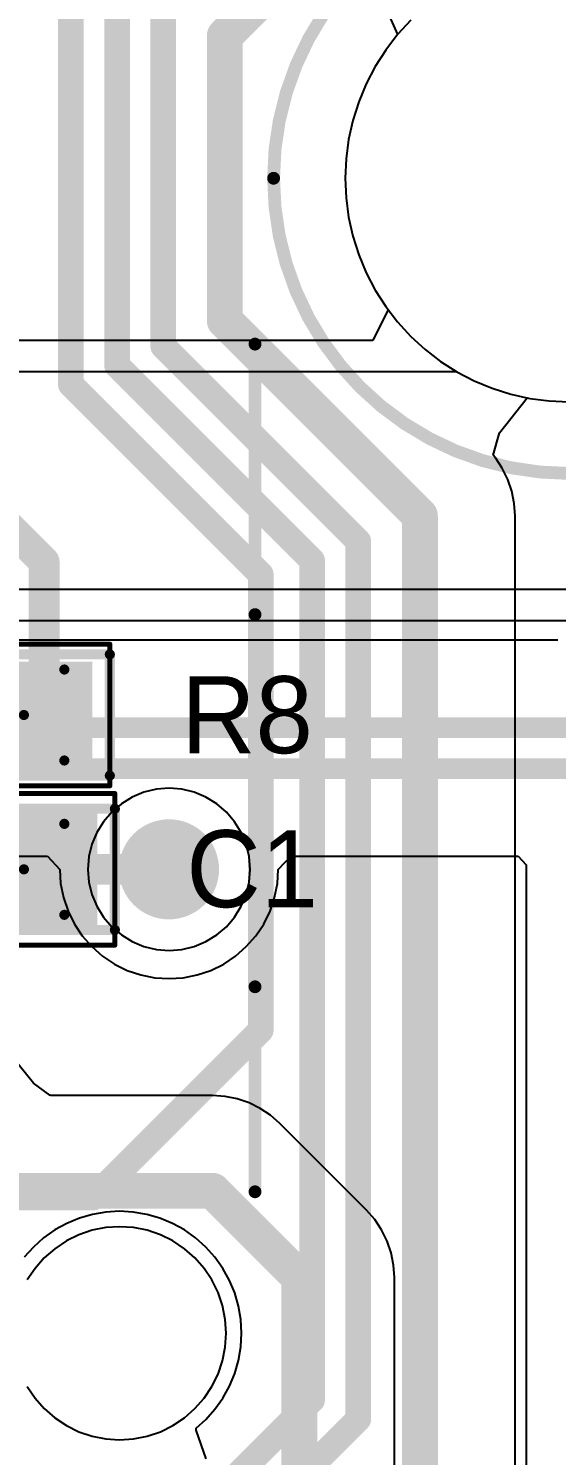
# Model space of a CAD drawing. Header units: millimetres. Extents: x 5.97 to 14.78, y 3.86 to 11.35.
# Drawn here: x 9.79 to 9.995, y 6.432 to 6.988 of the extents above; entities that cross this region are included whole.
import ezdxf

# ---------------------------------------------------------------- set-up
doc = ezdxf.new("R2010")
doc.units = ezdxf.units.MM
doc.header["$MEASUREMENT"] = 0
for name, color, linetype in [('BottomLayer', 5, 'Continuous'), ('Mechanical13', 56, 'Continuous'), ('Mechanical15', 56, 'Continuous'), ('MidLayer1', 16, 'Continuous'), ('MidLayer2', 76, 'Continuous'), ('MultiLayer', 9, 'Continuous'), ('TopLayer', 1, 'Continuous'), ('TopOverlay', 2, 'Continuous'), ('TopPaste', 8, 'Continuous'), ('TopSolder', 216, 'Continuous')]:
    doc.layers.add(name, color=color, linetype=linetype)

# ---------------------------------------------------------------- blocks, each defined once
blk = doc.blocks.new('0603R_131')
at = {"layer": 'Mechanical13', "const_width": 0.00394}
for points in [[(-0.03346, 0.01772), (0.03346, 0.01772)], [(-0.03346, -0.01772), (-0.03346, 0.01772)], [(0.03346, -0.01772), (0.03346, 0.01772)], [(-0.03346, -0.01772), (0.03346, -0.01772)]]:
    blk.add_lwpolyline(points, dxfattribs=at)
at = {"layer": 'Mechanical13', "const_width": 0.00197}
for points in [[(-0.03445, 0.01772, 1), (-0.03248, 0.01772, 1)], [(-0.03445, 0.01772, 1), (-0.03248, 0.01772, 1)], [(0.03248, 0.01772, 1), (0.03445, 0.01772, 1)], [(0.03248, 0.01772, 1), (0.03445, 0.01772, 1)], [(-0.03445, -0.01772, 1), (-0.03248, -0.01772, 1)], [(-0.03445, -0.01772, 1), (-0.03248, -0.01772, 1)], [(0.03248, -0.01772, 1), (0.03445, -0.01772, 1)], [(0.03248, -0.01772, 1), (0.03445, -0.01772, 1)]]:
    blk.add_lwpolyline(points, format="xyb", close=True, dxfattribs=at)
at = {"layer": 'Mechanical15'}
for points, const_width in [([(-0.05118, 0.02756), (0.05118, 0.02756)], 0.00197), ([(-0.05118, -0.02756), (-0.05118, 0.02756)], 0.00197), ([(0.05118, -0.02756), (0.05118, 0.02756)], 0.00197), ([(0, -0.01772), (0, 0.01772)], 0.00394), ([(-0.01772, 0), (0.01772, 0)], 0.00394), ([(-0.05118, -0.02756), (0.05118, -0.02756)], 0.00197)]:
    blk.add_lwpolyline(points, dxfattribs=dict(at, const_width=const_width))
for points, const_width in [([(-0.05167, 0.02756, 1), (-0.05069, 0.02756, 1)], 0.000984), ([(-0.05167, 0.02756, 1), (-0.05069, 0.02756, 1)], 0.000984), ([(0.05069, 0.02756, 1), (0.05167, 0.02756, 1)], 0.000984), ([(0.05069, 0.02756, 1), (0.05167, 0.02756, 1)], 0.000984), ([(-0.00098, 0.01772, 1), (0.00098, 0.01772, 1)], 0.00197), ([(-0.0187, 0, 1), (-0.01673, 0, 1)], 0.00197), ([(0.01673, 0, 1), (0.0187, 0, 1)], 0.00197), ([(-0.00098, -0.01772, 1), (0.00098, -0.01772, 1)], 0.00197), ([(-0.05167, -0.02756, 1), (-0.05069, -0.02756, 1)], 0.000984), ([(-0.05167, -0.02756, 1), (-0.05069, -0.02756, 1)], 0.000984), ([(0.05069, -0.02756, 1), (0.05167, -0.02756, 1)], 0.000984), ([(0.05069, -0.02756, 1), (0.05167, -0.02756, 1)], 0.000984)]:
    blk.add_lwpolyline(points, format="xyb", close=True, dxfattribs=dict(at, const_width=const_width))
at = {"layer": 'TopLayer'}
for points in [[(-0.00984, -0.01772), (-0.00984, 0.01772), (-0.04134, -0.01772), (-0.04134, 0.01772)], [(0.04134, -0.01772), (0.04134, 0.01772), (0.00984, -0.01772), (0.00984, 0.01772)]]:
    blk.add_solid(points, dxfattribs=at)
at = {"layer": 'TopOverlay', "const_width": 0.00394}
for points in [[(-0.05118, 0.02362), (0.05118, 0.02362)], [(-0.05118, 0.00787), (-0.05118, 0.02362)], [(0.05118, -0.02362), (0.05118, 0.02362)], [(-0.05118, -0.00787), (-0.05118, 0.00787)], [(-0.05118, -0.02362), (-0.05118, -0.00787)], [(-0.05118, -0.02362), (0.05118, -0.02362)]]:
    blk.add_lwpolyline(points, dxfattribs=at)
at = {"layer": 'TopOverlay', "const_width": 0.00197}
for points in [[(-0.05217, 0.02362, 1), (-0.0502, 0.02362, 1)], [(-0.05217, 0.02362, 1), (-0.0502, 0.02362, 1)], [(0.0502, 0.02362, 1), (0.05217, 0.02362, 1)], [(0.0502, 0.02362, 1), (0.05217, 0.02362, 1)], [(-0.05217, 0.00787, 1), (-0.0502, 0.00787, 1)], [(-0.05217, 0.00787, 1), (-0.0502, 0.00787, 1)], [(-0.05217, -0.00787, 1), (-0.0502, -0.00787, 1)], [(-0.05217, -0.00787, 1), (-0.0502, -0.00787, 1)], [(-0.05217, -0.02362, 1), (-0.0502, -0.02362, 1)], [(-0.05217, -0.02362, 1), (-0.0502, -0.02362, 1)], [(0.0502, -0.02362, 1), (0.05217, -0.02362, 1)], [(0.0502, -0.02362, 1), (0.05217, -0.02362, 1)]]:
    blk.add_lwpolyline(points, format="xyb", close=True, dxfattribs=at)
at = {"layer": 'TopPaste'}
for points in [[(-0.00684, -0.02072), (-0.00684, 0.02072), (-0.04434, -0.02072), (-0.04434, 0.02072)], [(0.04434, -0.02072), (0.04434, 0.02072), (0.00684, -0.02072), (0.00684, 0.02072)]]:
    blk.add_solid(points, dxfattribs=at)
at = {"layer": 'TopSolder'}
for points in [[(-0.00734, -0.02022), (-0.00734, 0.02022), (-0.04384, -0.02022), (-0.04384, 0.02022)], [(0.04384, -0.02022), (0.04384, 0.02022), (0.00734, -0.02022), (0.00734, 0.02022)]]:
    blk.add_solid(points, dxfattribs=at)
blk = doc.blocks.new('0603C_213')
at = {"layer": 'Mechanical13', "const_width": 0.00394}
for points in [[(-0.03346, 0.01772), (-0.03346, -0.01772)], [(0.03346, 0.01772), (-0.03346, 0.01772)], [(0.03346, 0.01772), (0.03346, -0.01772)], [(0.03346, -0.01772), (-0.03346, -0.01772)]]:
    blk.add_lwpolyline(points, dxfattribs=at)
at = {"layer": 'Mechanical13', "const_width": 0.00197}
for points in [[(-0.03445, 0.01772, 1), (-0.03248, 0.01772, 1)], [(-0.03445, 0.01772, 1), (-0.03248, 0.01772, 1)], [(0.03248, 0.01772, 1), (0.03445, 0.01772, 1)], [(0.03248, 0.01772, 1), (0.03445, 0.01772, 1)], [(-0.03445, -0.01772, 1), (-0.03248, -0.01772, 1)], [(-0.03445, -0.01772, 1), (-0.03248, -0.01772, 1)], [(0.03248, -0.01772, 1), (0.03445, -0.01772, 1)], [(0.03248, -0.01772, 1), (0.03445, -0.01772, 1)]]:
    blk.add_lwpolyline(points, format="xyb", close=True, dxfattribs=at)
at = {"layer": 'Mechanical15'}
for points, const_width in [([(-0.05315, 0.02953), (-0.05315, -0.02953)], 0.00197), ([(0.05315, 0.02953), (-0.05315, 0.02953)], 0.00197), ([(0.05315, 0.02953), (0.05315, -0.02953)], 0.00197), ([(0, 0.01772), (0, -0.01772)], 0.00394), ([(0.01772, 0), (-0.01772, 0)], 0.00394), ([(0.05315, -0.02953), (-0.05315, -0.02953)], 0.00197)]:
    blk.add_lwpolyline(points, dxfattribs=dict(at, const_width=const_width))
for points, const_width in [([(-0.05364, 0.02953, 1), (-0.05266, 0.02953, 1)], 0.000984), ([(-0.05364, 0.02953, 1), (-0.05266, 0.02953, 1)], 0.000984), ([(0.05266, 0.02953, 1), (0.05364, 0.02953, 1)], 0.000984), ([(0.05266, 0.02953, 1), (0.05364, 0.02953, 1)], 0.000984), ([(-0.00098, 0.01772, 1), (0.00098, 0.01772, 1)], 0.00197), ([(-0.0187, 0, 1), (-0.01673, 0, 1)], 0.00197), ([(0.01673, 0, 1), (0.0187, 0, 1)], 0.00197), ([(-0.00098, -0.01772, 1), (0.00098, -0.01772, 1)], 0.00197), ([(-0.05364, -0.02953, 1), (-0.05266, -0.02953, 1)], 0.000984), ([(-0.05364, -0.02953, 1), (-0.05266, -0.02953, 1)], 0.000984), ([(0.05266, -0.02953, 1), (0.05364, -0.02953, 1)], 0.000984), ([(0.05266, -0.02953, 1), (0.05364, -0.02953, 1)], 0.000984)]:
    blk.add_lwpolyline(points, format="xyb", close=True, dxfattribs=dict(at, const_width=const_width))
at = {"layer": 'TopLayer'}
for points in [[(-0.00984, -0.0187), (-0.00984, 0.0187), (-0.04331, -0.0187), (-0.04331, 0.0187)], [(0.04331, -0.0187), (0.04331, 0.0187), (0.00984, -0.0187), (0.00984, 0.0187)]]:
    blk.add_solid(points, dxfattribs=at)
at = {"layer": 'TopOverlay', "const_width": 0.00394}
for points in [[(0.05315, 0.02362), (-0.05315, 0.02362)], [(-0.05315, 0.02362), (-0.05315, -0.02362)], [(0.05315, 0.02362), (0.05315, -0.02362)], [(0.05315, -0.02362), (-0.05315, -0.02362)]]:
    blk.add_lwpolyline(points, dxfattribs=at)
at = {"layer": 'TopOverlay', "const_width": 0.00197}
for points in [[(-0.05413, 0.02362, 1), (-0.05217, 0.02362, 1)], [(-0.05413, 0.02362, 1), (-0.05217, 0.02362, 1)], [(0.05217, 0.02362, 1), (0.05413, 0.02362, 1)], [(0.05217, 0.02362, 1), (0.05413, 0.02362, 1)], [(-0.05413, -0.02362, 1), (-0.05217, -0.02362, 1)], [(-0.05413, -0.02362, 1), (-0.05217, -0.02362, 1)], [(0.05217, -0.02362, 1), (0.05413, -0.02362, 1)], [(0.05217, -0.02362, 1), (0.05413, -0.02362, 1)]]:
    blk.add_lwpolyline(points, format="xyb", close=True, dxfattribs=at)
at = {"layer": 'TopPaste'}
for points in [[(-0.00684, -0.0217), (-0.00684, 0.0217), (-0.04631, -0.0217), (-0.04631, 0.0217)], [(0.04631, -0.0217), (0.04631, 0.0217), (0.00684, -0.0217), (0.00684, 0.0217)]]:
    blk.add_solid(points, dxfattribs=at)
at = {"layer": 'TopSolder'}
for points in [[(-0.00734, -0.0212), (-0.00734, 0.0212), (-0.04581, -0.0212), (-0.04581, 0.0212)], [(0.04581, -0.0212), (0.04581, 0.0212), (0.00734, -0.0212), (0.00734, 0.0212)]]:
    blk.add_solid(points, dxfattribs=at)

msp = doc.modelspace()

# ---------------------------------------------------------------- linework, layer by layer
at = {"layer": 'BottomLayer'}
for p, q in [((9.93842, 6.99158), (9.93329, 6.98598)), ((9.93329, 6.98598), (9.92867, 6.97995)), ((9.92867, 6.97995), (9.92458, 6.97354)), ((9.92458, 6.97354), (9.92108, 6.9668)), ((9.92108, 6.9668), (9.91817, 6.95978)), ((9.91817, 6.95978), (9.91588, 6.95254)), ((9.91588, 6.95254), (9.91424, 6.94512)), ((9.91424, 6.94512), (9.91325, 6.93759)), ((9.91325, 6.93759), (9.91292, 6.93)), ((9.91292, 6.93), (9.91325, 6.92241)), ((9.91325, 6.92241), (9.91424, 6.91488)), ((9.91424, 6.91488), (9.91588, 6.90746)), ((9.91588, 6.90746), (9.91817, 6.90022)), ((9.91817, 6.90022), (9.92108, 6.8932)), ((9.92108, 6.8932), (9.92458, 6.88646)), ((9.92458, 6.88646), (9.92867, 6.88005)), ((9.92867, 6.88005), (9.93329, 6.87402)), ((9.93329, 6.87402), (9.93842, 6.86842)), ((9.93842, 6.86842), (9.94402, 6.86329)), ((9.94402, 6.86329), (9.95005, 6.85867)), ((9.95005, 6.85867), (9.95646, 6.85458)), ((9.95646, 6.85458), (9.9632, 6.85108)), ((9.9632, 6.85108), (9.97022, 6.84817)), ((9.97022, 6.84817), (9.97746, 6.84588)), ((9.97746, 6.84588), (9.98488, 6.84424)), ((9.98488, 6.84424), (9.99241, 6.84325)), ((9.99241, 6.84325), (10, 6.84292)), ((9.99579, 6.75003), (9.55902, 6.75003)), ((9.75161, 6.66589), (9.79685, 6.66589)), ((9.79685, 6.66589), (9.80166, 6.66075)), ((9.80166, 6.66075), (9.80203, 6.65519)), ((9.88648, 6.65519), (9.88684, 6.66075)), ((9.88684, 6.66075), (9.89166, 6.66589)), ((9.89166, 6.66589), (9.98025, 6.66589)), ((9.98025, 6.66589), (9.98343, 6.6625)), ((9.98343, 6.6625), (9.98343, 6.4227)), ((9.80203, 6.65519), (9.80311, 6.64972)), ((9.88539, 6.64972), (9.88648, 6.65519)), ((9.80311, 6.64972), (9.8049, 6.64445)), ((9.8836, 6.64445), (9.88539, 6.64972)), ((9.8049, 6.64445), (9.80737, 6.63945)), ((9.88114, 6.63945), (9.8836, 6.64445)), ((9.80737, 6.63945), (9.81046, 6.63482)), ((9.87804, 6.63482), (9.88114, 6.63945)), ((9.81046, 6.63482), (9.81414, 6.63063)), ((9.87437, 6.63063), (9.87804, 6.63482)), ((9.81414, 6.63063), (9.81832, 6.62696)), ((9.87018, 6.62696), (9.87437, 6.63063)), ((9.81832, 6.62696), (9.82296, 6.62386)), ((9.82296, 6.62386), (9.82795, 6.6214)), ((9.86055, 6.6214), (9.86555, 6.62386)), ((9.86555, 6.62386), (9.87018, 6.62696)), ((9.82795, 6.6214), (9.83323, 6.61961)), ((9.83323, 6.61961), (9.83869, 6.61852)), ((9.83869, 6.61852), (9.84425, 6.61816)), ((9.84425, 6.61816), (9.84981, 6.61852)), ((9.84981, 6.61852), (9.85528, 6.61961)), ((9.85528, 6.61961), (9.86055, 6.6214)), ((9.79141, 6.57747), (9.78331, 6.58753)), ((9.79787, 6.57275), (9.79141, 6.57747)), ((9.79826, 6.57258), (9.79787, 6.57275)), ((9.86125, 6.57258), (9.79826, 6.57258)), ((9.86609, 6.57226), (9.86125, 6.57258)), ((9.87084, 6.57132), (9.86609, 6.57226)), ((9.87543, 6.56976), (9.87084, 6.57132)), ((9.87979, 6.56761), (9.87543, 6.56976)), ((9.88382, 6.56492), (9.87979, 6.56761)), ((9.88746, 6.56172), (9.88382, 6.56492)), ((9.92122, 6.52796), (9.88746, 6.56172)), ((9.92442, 6.52432), (9.92122, 6.52796)), ((9.92711, 6.52029), (9.92442, 6.52432)), ((9.92926, 6.51593), (9.92711, 6.52029)), ((9.93082, 6.51134), (9.92926, 6.51593)), ((9.93176, 6.50659), (9.93082, 6.51134)), ((9.93208, 6.50175), (9.93176, 6.50659)), ((9.93208, 6.4), (9.93208, 6.50175))]:
    msp.add_line(p, q, dxfattribs=at)
for points, const_width in [([(8.76249, 6.71596), (10.0099, 6.71596)], 0.008), ([(8.75303, 6.69996), (10.01653, 6.69996)], 0.008), ([(9.50442, 6.5355), (9.86125, 6.5355)], 0.014), ([(9.86125, 6.5355), (9.895, 6.50175)], 0.014), ([(9.895, 6.4), (9.895, 6.50175)], 0.014)]:
    msp.add_lwpolyline(points, dxfattribs=dict(at, const_width=const_width))
for points, const_width in [([(9.838, 6.66075, 1), (9.8505, 6.66075, 1)], 0.0125), ([(9.85775, 6.5355, 1), (9.86475, 6.5355, 1)], 0.007), ([(9.85775, 6.5355, 1), (9.86475, 6.5355, 1)], 0.007), ([(9.8915, 6.50175, 1), (9.8985, 6.50175, 1)], 0.007), ([(9.8915, 6.50175, 1), (9.8985, 6.50175, 1)], 0.007)]:
    msp.add_lwpolyline(points, format="xyb", close=True, dxfattribs=dict(at, const_width=const_width))
at = {"layer": 'MidLayer1'}
for p, q in [((9.93842, 6.99158), (9.93329, 6.98598)), ((9.93329, 6.98598), (9.92867, 6.97995)), ((9.92867, 6.97995), (9.92458, 6.97354)), ((9.92458, 6.97354), (9.92108, 6.9668)), ((9.92108, 6.9668), (9.91817, 6.95978)), ((9.91817, 6.95978), (9.91588, 6.95254)), ((9.91588, 6.95254), (9.91424, 6.94512)), ((9.91424, 6.94512), (9.91325, 6.93759)), ((9.91325, 6.93759), (9.91292, 6.93)), ((9.91292, 6.93), (9.91325, 6.92241)), ((9.91325, 6.92241), (9.91424, 6.91488)), ((9.91424, 6.91488), (9.91588, 6.90746)), ((9.91588, 6.90746), (9.91817, 6.90022)), ((9.91817, 6.90022), (9.92108, 6.8932)), ((9.92108, 6.8932), (9.92458, 6.88646)), ((9.92458, 6.88646), (9.92867, 6.88005)), ((9.92867, 6.88005), (9.93329, 6.87402)), ((9.93329, 6.87402), (9.93842, 6.86842)), ((9.93842, 6.86842), (9.94402, 6.86329)), ((9.94402, 6.86329), (9.95005, 6.85867)), ((9.95005, 6.85867), (9.95646, 6.85458)), ((9.95646, 6.85458), (9.9632, 6.85108)), ((9.9632, 6.85108), (9.97022, 6.84817)), ((9.97022, 6.84817), (9.97746, 6.84588)), ((9.97746, 6.84588), (9.98488, 6.84424)), ((9.98488, 6.84424), (9.99241, 6.84325)), ((9.99241, 6.84325), (10, 6.84292)), ((9.825, 6.52152), (9.81958, 6.52117)), ((9.83042, 6.52117), (9.825, 6.52152)), ((9.80424, 6.51596), (9.79972, 6.51294)), ((9.80911, 6.51836), (9.80424, 6.51596)), ((9.81425, 6.52011), (9.80911, 6.51836)), ((9.81958, 6.52117), (9.81425, 6.52011)), ((9.83575, 6.52011), (9.83042, 6.52117)), ((9.84089, 6.51836), (9.83575, 6.52011)), ((9.84576, 6.51596), (9.84089, 6.51836)), ((9.85028, 6.51294), (9.84576, 6.51596)), ((9.79972, 6.51294), (9.79564, 6.50936)), ((9.85436, 6.50936), (9.85028, 6.51294)), ((9.79206, 6.50528), (9.78904, 6.50076)), ((9.79564, 6.50936), (9.79206, 6.50528)), ((9.85794, 6.50528), (9.85436, 6.50936)), ((9.86096, 6.50076), (9.85794, 6.50528)), ((9.86336, 6.49589), (9.86096, 6.50076)), ((9.86511, 6.49075), (9.86336, 6.49589)), ((9.86617, 6.48542), (9.86511, 6.49075)), ((9.86652, 6.48), (9.86617, 6.48542)), ((9.86617, 6.47458), (9.86652, 6.48)), ((9.86511, 6.46925), (9.86617, 6.47458)), ((9.86336, 6.46411), (9.86511, 6.46925)), ((9.86096, 6.45924), (9.86336, 6.46411)), ((9.78904, 6.45924), (9.79206, 6.45472)), ((9.79206, 6.45472), (9.79564, 6.45064)), ((9.85436, 6.45064), (9.85794, 6.45472)), ((9.85794, 6.45472), (9.86096, 6.45924)), ((9.79564, 6.45064), (9.79972, 6.44706)), ((9.85028, 6.44706), (9.85436, 6.45064)), ((9.79972, 6.44706), (9.80424, 6.44404)), ((9.80424, 6.44404), (9.80911, 6.44164)), ((9.84089, 6.44164), (9.84576, 6.44404)), ((9.84576, 6.44404), (9.85028, 6.44706)), ((9.80911, 6.44164), (9.81425, 6.43989)), ((9.81425, 6.43989), (9.81958, 6.43883)), ((9.81958, 6.43883), (9.825, 6.43848)), ((9.825, 6.43848), (9.83042, 6.43883)), ((9.83042, 6.43883), (9.83575, 6.43989)), ((9.83575, 6.43989), (9.84089, 6.44164))]:
    msp.add_line(p, q, dxfattribs=at)
at = {"layer": 'MidLayer1', "const_width": 0.0195}
msp.add_lwpolyline([(9.8345, 6.66075, 1), (9.854, 6.66075, 1)], format="xyb", close=True, dxfattribs=at)
at = {"layer": 'MidLayer2'}
for p, q in [((9.92798, 6.99794), (9.93329, 6.98598)), ((9.93329, 6.98598), (9.92867, 6.97995)), ((9.92867, 6.97995), (9.92458, 6.97354)), ((9.92458, 6.97354), (9.92108, 6.9668)), ((9.92108, 6.9668), (9.91817, 6.95978)), ((9.91817, 6.95978), (9.91588, 6.95254)), ((9.91588, 6.95254), (9.91424, 6.94512)), ((9.91424, 6.94512), (9.91325, 6.93759)), ((9.91325, 6.93759), (9.91292, 6.93)), ((9.91292, 6.93), (9.91325, 6.92241)), ((9.91325, 6.92241), (9.91424, 6.91488)), ((9.91424, 6.91488), (9.91588, 6.90746)), ((9.91588, 6.90746), (9.91817, 6.90022)), ((9.91817, 6.90022), (9.92108, 6.8932)), ((9.92108, 6.8932), (9.92458, 6.88646)), ((9.92458, 6.88646), (9.92867, 6.88005)), ((9.92961, 6.87882), (9.9237, 6.86682)), ((9.92867, 6.88005), (9.92961, 6.87882)), ((9.9237, 6.86682), (9.415, 6.86682)), ((9.415, 6.85476), (9.95619, 6.85476)), ((9.95619, 6.85476), (9.95646, 6.85458)), ((9.95646, 6.85458), (9.9632, 6.85108)), ((9.9632, 6.85108), (9.97022, 6.84817)), ((9.97022, 6.84817), (9.97746, 6.84588)), ((9.97746, 6.84588), (9.98488, 6.84424)), ((9.98488, 6.84424), (9.99241, 6.84325)), ((9.99241, 6.84325), (10, 6.84292)), ((10.09041, 6.76976), (9.42349, 6.76976)), ((9.42349, 6.7577), (10.06931, 6.7577)), ((9.82991, 6.6889), (9.82568, 6.68631)), ((9.83449, 6.6908), (9.82991, 6.6889)), ((9.83931, 6.69196), (9.83449, 6.6908)), ((9.84425, 6.69235), (9.83931, 6.69196)), ((9.84919, 6.69196), (9.84425, 6.69235)), ((9.85402, 6.6908), (9.84919, 6.69196)), ((9.8586, 6.6889), (9.85402, 6.6908)), ((9.86282, 6.68631), (9.8586, 6.6889)), ((9.82191, 6.68309), (9.81869, 6.67932)), ((9.82568, 6.68631), (9.82191, 6.68309)), ((9.86659, 6.68309), (9.86282, 6.68631)), ((9.86981, 6.67932), (9.86659, 6.68309)), ((9.81869, 6.67932), (9.8161, 6.67509)), ((9.87241, 6.67509), (9.86981, 6.67932)), ((9.8161, 6.67509), (9.8142, 6.67051)), ((9.8743, 6.67051), (9.87241, 6.67509)), ((9.8142, 6.67051), (9.81304, 6.66569)), ((9.87546, 6.66569), (9.8743, 6.67051)), ((9.81304, 6.66569), (9.81265, 6.66075)), ((9.81265, 6.66075), (9.81304, 6.65581)), ((9.87585, 6.66075), (9.87546, 6.66569)), ((9.87546, 6.65581), (9.87585, 6.66075)), ((9.81304, 6.65581), (9.8142, 6.65098)), ((9.8743, 6.65098), (9.87546, 6.65581)), ((9.8142, 6.65098), (9.8161, 6.6464)), ((9.87241, 6.6464), (9.8743, 6.65098)), ((9.8161, 6.6464), (9.81869, 6.64218)), ((9.86981, 6.64218), (9.87241, 6.6464)), ((9.81869, 6.64218), (9.82191, 6.63841)), ((9.82191, 6.63841), (9.82568, 6.63519)), ((9.86282, 6.63519), (9.86659, 6.63841)), ((9.86659, 6.63841), (9.86981, 6.64218)), ((9.82568, 6.63519), (9.82991, 6.63259)), ((9.8586, 6.63259), (9.86282, 6.63519)), ((9.82991, 6.63259), (9.83449, 6.6307)), ((9.83449, 6.6307), (9.83931, 6.62954)), ((9.83931, 6.62954), (9.84425, 6.62915)), ((9.84425, 6.62915), (9.84919, 6.62954)), ((9.84919, 6.62954), (9.85402, 6.6307)), ((9.85402, 6.6307), (9.8586, 6.63259)), ((9.81968, 6.52721), (9.81443, 6.52632)), ((9.825, 6.52751), (9.81968, 6.52721)), ((9.83032, 6.52721), (9.825, 6.52751)), ((9.83557, 6.52632), (9.83032, 6.52721)), ((9.80439, 6.5228), (9.79972, 6.52023)), ((9.80931, 6.52484), (9.80439, 6.5228)), ((9.81443, 6.52632), (9.80931, 6.52484)), ((9.84069, 6.52484), (9.83557, 6.52632)), ((9.84561, 6.5228), (9.84069, 6.52484)), ((9.85028, 6.52023), (9.84561, 6.5228)), ((9.79538, 6.51714), (9.79141, 6.51359)), ((9.79972, 6.52023), (9.79538, 6.51714)), ((9.85462, 6.51714), (9.85028, 6.52023)), ((9.85859, 6.51359), (9.85462, 6.51714)), ((9.79141, 6.51359), (9.78786, 6.50962)), ((9.86214, 6.50962), (9.85859, 6.51359)), ((9.86523, 6.50528), (9.86214, 6.50962)), ((9.8678, 6.50061), (9.86523, 6.50528)), ((9.86984, 6.49569), (9.8678, 6.50061)), ((9.87132, 6.49057), (9.86984, 6.49569)), ((9.87221, 6.48532), (9.87132, 6.49057)), ((9.87251, 6.48), (9.87221, 6.48532)), ((9.87221, 6.47468), (9.87251, 6.48)), ((9.87132, 6.46943), (9.87221, 6.47468)), ((9.86984, 6.46431), (9.87132, 6.46943)), ((9.8678, 6.45939), (9.86984, 6.46431)), ((9.86214, 6.45038), (9.86523, 6.45472)), ((9.86523, 6.45472), (9.8678, 6.45939)), ((9.85859, 6.44641), (9.86214, 6.45038)), ((9.85487, 6.44308), (9.85859, 6.44641)), ((9.85484, 6.44222), (9.85487, 6.44308)), ((9.85876, 6.43108), (9.85484, 6.44222))]:
    msp.add_line(p, q, dxfattribs=at)
at = {"layer": 'MidLayer2', "const_width": 0.0195}
msp.add_lwpolyline([(9.8345, 6.66075, 1), (9.854, 6.66075, 1)], format="xyb", close=True, dxfattribs=at)
at = {"layer": 'MultiLayer', "const_width": 0.0195}
msp.add_lwpolyline([(9.8345, 6.66075, 1), (9.854, 6.66075, 1)], format="xyb", close=True, dxfattribs=at)
at = {"layer": 'TopLayer'}
for p, q in [((9.97308, 6.83088), (9.98381, 6.84448)), ((9.98381, 6.84448), (9.98488, 6.84424)), ((9.98488, 6.84424), (9.99241, 6.84325)), ((9.99241, 6.84325), (10, 6.84292)), ((9.97052, 6.82209), (9.97308, 6.83088)), ((9.97142, 6.82107), (9.97052, 6.82209)), ((9.97411, 6.81704), (9.97142, 6.82107)), ((9.97626, 6.81269), (9.97411, 6.81704)), ((9.97782, 6.80809), (9.97626, 6.81269)), ((9.97876, 6.80334), (9.97782, 6.80809)), ((9.97908, 6.7985), (9.97876, 6.80334)), ((9.97908, 6.317), (9.97908, 6.7985))]:
    msp.add_line(p, q, dxfattribs=at)
for points, const_width in [([(9.866, 6.9855), (9.96859, 7.08809)], 0.014), ([(9.806, 6.84964), (9.806, 7.01036)], 0.01), ([(9.824, 6.8571), (9.824, 7.0029)], 0.01), ([(9.842, 6.86455), (9.842, 6.99545)], 0.01), ([(9.866, 6.8745), (9.866, 6.9855)], 0.014), ([(9.866, 6.8745), (9.942, 6.7985)], 0.014), ([(9.842, 6.86455), (9.918, 6.78855)], 0.01), ([(9.824, 6.8571), (9.9, 6.7811)], 0.01), ([(9.806, 6.84964), (9.88, 6.77564)], 0.01), ([(9.75839, 6.81779), (9.79559, 6.78058)], 0.012), ([(9.942, 6.317), (9.942, 6.7985)], 0.014), ([(9.918, 6.44651), (9.918, 6.78855)], 0.01), ([(9.79559, 6.72088), (9.79559, 6.78058)], 0.012), ([(9.9, 6.45396), (9.9, 6.7811)], 0.01), ([(9.88, 6.59806), (9.88, 6.77564)], 0.01), ([(9.79657, 6.66075), (9.84425, 6.66075)], 0.012), ([(9.81488, 6.53293), (9.88, 6.59806)], 0.01), ([(9.27793, 6.53293), (9.81488, 6.53293)], 0.01), ([(9.86629, 6.42025), (9.9, 6.45396)], 0.01), ([(9.87375, 6.40225), (9.918, 6.44651)], 0.01)]:
    msp.add_lwpolyline(points, dxfattribs=dict(at, const_width=const_width))
for points, const_width in [([(9.8625, 6.9855, 1), (9.8695, 6.9855, 1)], 0.007), ([(9.8625, 6.9855, 1), (9.8695, 6.9855, 1)], 0.007), ([(9.8625, 6.8745, 1), (9.8695, 6.8745, 1)], 0.007), ([(9.8625, 6.8745, 1), (9.8695, 6.8745, 1)], 0.007), ([(9.8395, 6.86455, 1), (9.8445, 6.86455, 1)], 0.005), ([(9.8395, 6.86455, 1), (9.8445, 6.86455, 1)], 0.005), ([(9.8215, 6.8571, 1), (9.8265, 6.8571, 1)], 0.005), ([(9.8215, 6.8571, 1), (9.8265, 6.8571, 1)], 0.005), ([(9.8035, 6.84964, 1), (9.8085, 6.84964, 1)], 0.005), ([(9.8035, 6.84964, 1), (9.8085, 6.84964, 1)], 0.005), ([(9.9385, 6.7985, 1), (9.9455, 6.7985, 1)], 0.007), ([(9.9385, 6.7985, 1), (9.9455, 6.7985, 1)], 0.007), ([(9.9155, 6.78855, 1), (9.9205, 6.78855, 1)], 0.005), ([(9.9155, 6.78855, 1), (9.9205, 6.78855, 1)], 0.005), ([(9.79259, 6.78058, 1), (9.79859, 6.78058, 1)], 0.006), ([(9.79259, 6.78058, 1), (9.79859, 6.78058, 1)], 0.006), ([(9.8975, 6.7811, 1), (9.9025, 6.7811, 1)], 0.005), ([(9.8975, 6.7811, 1), (9.9025, 6.7811, 1)], 0.005), ([(9.8775, 6.77564, 1), (9.8825, 6.77564, 1)], 0.005), ([(9.8775, 6.77564, 1), (9.8825, 6.77564, 1)], 0.005), ([(9.79259, 6.72088, 1), (9.79859, 6.72088, 1)], 0.006), ([(9.838, 6.66075, 1), (9.8505, 6.66075, 1)], 0.0125), ([(9.79357, 6.66075, 1), (9.79957, 6.66075, 1)], 0.006), ([(9.84125, 6.66075, 1), (9.84725, 6.66075, 1)], 0.006), ([(9.8775, 6.59806, 1), (9.8825, 6.59806, 1)], 0.005), ([(9.8775, 6.59806, 1), (9.8825, 6.59806, 1)], 0.005), ([(9.81238, 6.53293, 1), (9.81738, 6.53293, 1)], 0.005), ([(9.81238, 6.53293, 1), (9.81738, 6.53293, 1)], 0.005), ([(9.8975, 6.45396, 1), (9.9025, 6.45396, 1)], 0.005), ([(9.8975, 6.45396, 1), (9.9025, 6.45396, 1)], 0.005), ([(9.9155, 6.44651, 1), (9.9205, 6.44651, 1)], 0.005), ([(9.9155, 6.44651, 1), (9.9205, 6.44651, 1)], 0.005)]:
    msp.add_lwpolyline(points, format="xyb", close=True, dxfattribs=dict(at, const_width=const_width))
at = {"layer": 'TopOverlay'}
for points, const_width in [([(10.115, 6.93, 1), (9.885, 6.93, 1)], 0.005), ([(9.88375, 6.93, 1), (9.88625, 6.93, 1)], 0.0025), ([(9.87651, 6.86539, 1), (9.87901, 6.86539, 1)], 0.0025), ([(9.87651, 6.76, 1), (9.87901, 6.76, 1)], 0.0025), ([(9.87651, 6.615, 1), (9.87901, 6.615, 1)], 0.0025), ([(9.87651, 6.53512, 1), (9.87901, 6.53512, 1)], 0.0025)]:
    msp.add_lwpolyline(points, format="xyb", close=True, dxfattribs=dict(at, const_width=const_width))
at = {"layer": 'TopOverlay', "const_width": 0.005}
for points in [[(9.87776, 6.76), (9.87776, 6.86539)], [(9.87776, 6.53512), (9.87776, 6.615)]]:
    msp.add_lwpolyline(points, dxfattribs=at)

# ---------------------------------------------------------------- block references
for name, p, rotation in [('0603R_131', (9.77, 6.72088), 360), ('0603C_213', (9.77, 6.66075), 180)]:
    msp.add_blockref(name, p, dxfattribs=dict(rotation=rotation))

# ---------------------------------------------------------------- texts
at = {"layer": 'TopOverlay'}
for s, p in [('R8', (9.849, 6.706)), ('C1', (9.851, 6.646))]:
    msp.add_text(s, height=0.03, dxfattribs=at).set_placement(p)

doc.saveas('drawing.dxf')
